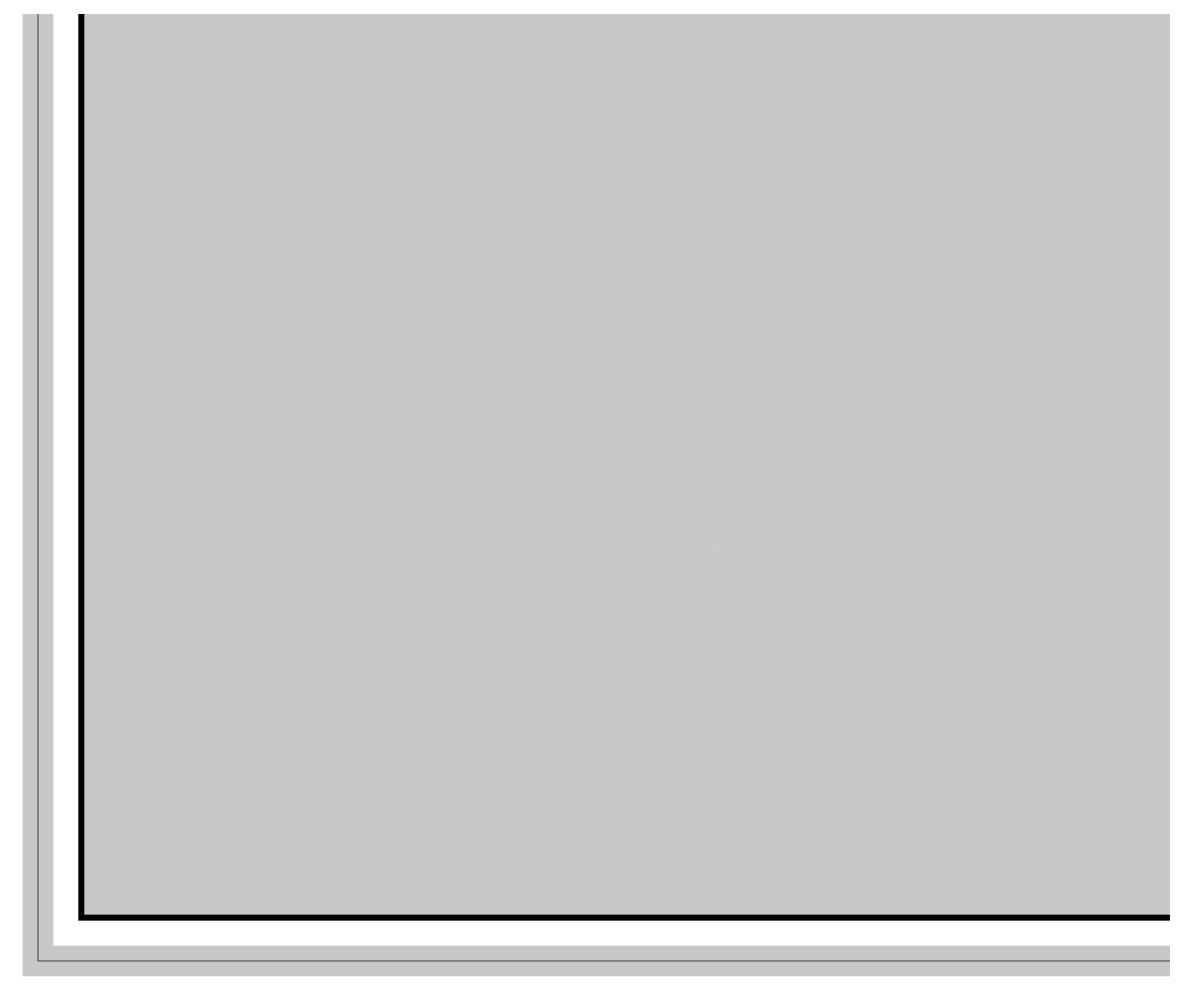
# Model space of a CAD drawing. Header units: millimetres. Extents: x -0.5 to 77.7, y -66.2 to -6.
# Drawn here: x -0.51 to 8.91, y -66.17 to -58.28 of the extents above; entities that cross this region are included whole.
import ezdxf

# ---------------------------------------------------------------- set-up
doc = ezdxf.new("R2010")
doc.units = ezdxf.units.MM
doc.header["$MEASUREMENT"] = 0
for name, color, linetype, true_color in [('Board-Outline-Layer', 7, 'Continuous', 0xff00ff), ('Inner1', 7, 'Continuous', 0x999966), ('Inner2', 7, 'Continuous', 0x008000), ('Top-Silkscreen-Layer', 7, 'Continuous', 0xffcc00)]:
    doc.layers.add(name, color=color, linetype=linetype, true_color=true_color)

msp = doc.modelspace()

# ---------------------------------------------------------------- hatches: boundary and pattern name
at = {"layer": 'Inner1'}
msp.add_hatch(color=256, dxfattribs=at).paths.add_polyline_path([(77.239, -6.4542), (77.239, -65.682), (-0.0229, -65.682), (-0.0229, -6.4542)])
at = {"layer": 'Top-Silkscreen-Layer'}
for points in [[(5.8476, -60.5823), (5.6175, -60.6152), (5.5676, -60.6274), (5.4774, -60.6445), (5.4239, -60.6595), (5.3662, -60.6742), (5.3119, -60.691), (5.2662, -60.7059), (5.2351, -60.7175), (5.199, -60.736), (5.1703, -60.7495), (5.1393, -60.7597), (5.1081, -60.7752), (5.0777, -60.7902), (5.0373, -60.8112), (4.9682, -60.8532), (4.9447, -60.8683), (4.9194, -60.885), (4.8908, -60.9019), (4.8621, -60.9167), (4.8335, -60.9313), (4.8029, -60.9471), (4.6546, -60.954), (4.5929, -60.9172), (4.5774, -60.905), (4.5526, -60.8857), (4.5269, -60.8687), (4.505, -60.8521), (4.4852, -60.8359), (4.473, -60.8282), (4.241, -60.7825), (4.1606, -60.8499), (4.1462, -60.8716), (4.1313, -60.8984), (4.1175, -60.9272), (4.1024, -60.9673), (4.0871, -61.0077), (4.0688, -61.078), (4.0566, -61.1114), (4.0384, -61.1677), (4.0279, -61.2069), (4.0113, -61.2687), (3.9914, -61.3383), (3.9778, -61.3795), (3.9658, -61.4065), (3.9508, -61.4339), (3.9324, -61.4637), (3.9142, -61.4894), (3.9036, -61.5056), (3.8897, -61.5284), (3.8731, -61.5558), (3.8613, -61.5758), (3.8445, -61.6044), (3.8261, -61.6386), (3.8143, -61.6603), (3.7977, -61.6885), (3.7826, -61.7161), (3.7705, -61.7422), (3.7531, -61.7828), (3.7371, -61.8218), (3.7221, -61.8546), (3.7082, -61.8905), (3.6919, -61.9307), (3.6765, -61.9662), (3.6643, -62.0029), (3.6462, -62.0648), (3.6264, -62.1394), (3.6144, -62.1969), (3.6053, -62.2387), (3.587, -62.3402), (3.5692, -62.4396), (3.5718, -62.854), (3.5855, -62.915), (3.6007, -62.9883), (3.6123, -63.0201), (3.6327, -63.0778), (3.647, -63.1121), (3.6945, -63.1851), (3.7199, -63.2132), (3.8321, -63.2154), (3.8216, -62.9757), (3.8215, -62.5325), (3.839, -62.3883), (3.851, -62.3315), (3.8683, -62.2676), (3.882, -62.2113), (3.8985, -62.1483), (3.915, -62.0876), (3.9272, -62.0476), (3.944, -62.0008), (3.958, -61.9608), (3.9731, -61.9249), (3.9897, -61.8944), (4.003, -61.8635), (4.0195, -61.8255), (4.0367, -61.7868), (4.0518, -61.7532), (4.067, -61.7254), (4.0788, -61.7046), (4.0905, -61.6808), (4.1077, -61.6544), (4.1227, -61.6308), (4.1395, -61.6007), (4.1535, -61.578), (4.1651, -61.5599), (4.1867, -61.5269), (4.2033, -61.4995), (4.2168, -61.4811), (4.2342, -61.4605), (4.2444, -61.447), (4.2578, -61.4311), (4.2786, -61.4038), (4.2932, -61.3813), (4.3079, -61.3629), (4.32, -61.3491), (4.3722, -61.2925), (4.4224, -61.2423), (4.4393, -61.2463), (4.4562, -61.253), (4.5178, -61.3343), (4.5555, -61.3637), (4.5876, -61.3804), (4.6587, -61.38), (4.6781, -61.3691), (4.7063, -61.3599), (4.7408, -61.3453), (4.7718, -61.327), (4.7878, -61.3168), (4.8091, -61.3027), (4.8695, -61.258), (4.9557, -61.1905), (4.9905, -61.1652), (5.009, -61.1526), (5.0268, -61.1393), (5.0579, -61.1188), (5.0811, -61.1056), (5.2291, -61.0308), (5.257, -61.0138), (5.2935, -60.9989), (5.3306, -60.9867), (5.3798, -60.9685), (5.4259, -60.954), (5.4803, -60.9403), (5.5414, -60.9249), (5.6127, -60.9103), (5.6871, -60.8932), (5.8627, -60.8743), (6.2704, -60.8743), (6.4631, -60.8929), (6.5219, -60.9066), (6.6283, -60.9237), (6.742, -60.9456), (6.7795, -60.9552), (6.835, -60.9687), (6.8936, -60.9856), (6.9358, -60.9972), (6.9913, -61.0126), (7.0283, -61.029), (7.0718, -61.0436), (7.2908, -61.0642), (7.3458, -60.977), (7.2651, -60.8988), (7.2437, -60.8845), (7.2194, -60.8712), (7.193, -60.8553), (7.1675, -60.84), (7.1412, -60.8264), (7.1143, -60.8132), (7.0739, -60.7949), (7.0368, -60.7801), (7.004, -60.7649), (6.9635, -60.7495), (6.9269, -60.7346), (6.8932, -60.7194), (6.8549, -60.706), (6.7759, -60.684), (6.7384, -60.6726), (6.6827, -60.6592), (6.6292, -60.6455), (6.5291, -60.6277), (6.48, -60.6159), (6.4015, -60.6007), (6.3125, -60.5902), (6.0564, -60.5791)], [(5.9368, -61.2013), (5.8231, -61.218), (5.7734, -61.2299), (5.6766, -61.2477), (5.6303, -61.2614), (5.5865, -61.2731), (5.5372, -61.2912), (5.485, -61.311), (5.4564, -61.3229), (5.4366, -61.3348), (5.4044, -61.3518), (5.3732, -61.3668), (5.3449, -61.383), (5.3191, -61.3979), (5.3042, -61.407), (5.2252, -61.4594), (5.2104, -61.4706), (5.1918, -61.4857), (5.1739, -61.5005), (5.1568, -61.5123), (5.1335, -61.5297), (5.0895, -61.5659), (4.9851, -61.6722), (5.0293, -61.7215), (5.0441, -61.7348), (5.0597, -61.7513), (5.0795, -61.7691), (5.1603, -61.7996), (5.254, -61.8265), (5.2784, -61.8426), (5.3772, -61.9831), (5.3924, -62.0174), (5.3913, -62.434), (5.3776, -62.4771), (5.3673, -62.5227), (5.3896, -62.5995), (5.4028, -62.6082), (5.4291, -62.6242), (5.4603, -62.6431), (5.4786, -62.6547), (5.5022, -62.6693), (5.5307, -62.6869), (5.5551, -62.7032), (5.5839, -62.7233), (5.6067, -62.7358), (5.6235, -62.73), (5.6825, -62.6983), (5.7171, -62.6831), (5.743, -62.6692), (5.7724, -62.656), (5.8096, -62.6429), (5.8736, -62.6225), (5.9256, -62.6073), (6.0969, -62.5889), (6.2095, -62.5158), (6.2197, -62.4606), (6.2328, -62.4107), (6.247, -62.3693), (6.2626, -62.3356), (6.2791, -62.3042), (6.2954, -62.2805), (6.3072, -62.2634), (6.3232, -62.2402), (6.3468, -62.2067), (6.3596, -62.1891), (6.374, -62.1715), (6.3943, -62.1506), (6.4212, -62.1237), (6.4659, -62.0187), (6.446, -61.9854), (6.4292, -61.9592), (6.4152, -61.932), (6.4013, -61.9049), (6.3833, -61.8585), (6.3686, -61.8083), (6.358, -61.7832), (6.358, -61.7113), (6.3581, -61.6393), (6.3687, -61.6143), (6.3832, -61.5691), (6.3966, -61.5372), (6.4146, -61.5084), (6.4338, -61.4801), (6.4616, -61.4487), (6.4929, -61.4198), (6.5089, -61.4057), (6.5273, -61.3922), (6.5485, -61.3781), (6.5703, -61.3615), (6.6051, -61.3141), (6.5705, -61.2593), (6.5307, -61.2474), (6.4287, -61.2313), (6.3501, -61.2155)], [(6.8302, -61.4366), (6.7988, -61.4567), (6.7729, -61.4735), (6.6744, -61.5681), (6.6583, -61.5963), (6.6462, -61.6264), (6.6338, -61.6597), (6.6345, -61.8033), (6.6467, -61.8423), (6.6645, -61.895), (6.6795, -61.9294), (6.6917, -61.9538), (6.7063, -61.9782), (6.7199, -61.9971), (6.7376, -62.0221), (6.7573, -62.0508), (6.7568, -62.1025), (6.7378, -62.1174), (6.7204, -62.1309), (6.6902, -62.1558), (6.6157, -62.2356), (6.5907, -62.2645), (6.5599, -62.3028), (6.5444, -62.3291), (6.5278, -62.3592), (6.5125, -62.3876), (6.4973, -62.426), (6.4826, -62.4639), (6.4629, -62.5409), (6.4969, -62.6328), (6.5331, -62.6413), (6.5869, -62.6545), (6.6302, -62.6682), (6.6711, -62.685), (6.7069, -62.7), (6.7317, -62.7155), (6.7584, -62.7311), (6.7824, -62.7466), (6.8561, -62.7979), (6.8746, -62.8116), (6.8893, -62.8253), (6.9519, -62.8222), (6.9783, -62.7896), (6.9977, -62.7628), (7.0118, -62.75), (7.042, -62.7233), (7.1229, -62.6532), (7.1444, -62.6364), (7.1651, -62.6241), (7.1869, -62.6109), (7.2108, -62.5978), (7.2459, -62.5795), (7.2754, -62.5658), (7.3804, -62.5472), (7.4412, -62.4737), (7.464, -62.4288), (7.4785, -62.4046), (7.4877, -62.3903), (7.5056, -62.3772), (7.5421, -62.3538), (7.5696, -62.337), (7.6723, -62.3257), (7.7931, -62.3436), (7.8551, -62.2813), (7.8399, -62.2467), (7.8227, -62.2068), (7.8095, -62.1803), (7.7947, -62.1471), (7.7776, -62.1109), (7.763, -62.0834), (7.7463, -62.0565), (7.7329, -62.0371), (7.7174, -62.0119), (7.7015, -61.9865), (7.6886, -61.9687), (7.6741, -61.9482), (7.6606, -61.9276), (7.6382, -61.8946), (7.623, -61.8754), (7.6143, -61.8683), (7.5974, -61.8478), (7.5826, -61.8284), (7.5686, -61.8107), (7.4091, -61.6515), (7.3929, -61.6385), (7.374, -61.6261), (7.3526, -61.61), (7.3276, -61.5927), (7.2987, -61.5749), (7.2322, -61.5348), (7.1985, -61.5165), (7.1657, -61.504), (7.1251, -61.4869), (7.0815, -61.4726), (7.0412, -61.4595), (6.9778, -61.4421), (6.9004, -61.4285)], [(4.4616, -61.7986), (4.4344, -61.844), (4.4225, -61.8735), (4.4022, -61.9254), (4.3901, -61.9669), (4.3877, -62.3836), (4.4023, -62.4249), (4.4188, -62.462), (4.4342, -62.4905), (4.4505, -62.522), (4.4645, -62.5442), (4.4796, -62.566), (4.4873, -62.6401), (4.4203, -62.6308), (4.3939, -62.6168), (4.3728, -62.6036), (4.3652, -62.5966), (4.3492, -62.6043), (4.3123, -62.6385), (4.3008, -62.6546), (4.252, -62.7282), (4.236, -62.7562), (4.2238, -62.7814), (4.2109, -62.8085), (4.1922, -62.8515), (4.1764, -62.888), (4.1627, -62.9202), (4.1476, -62.9674), (4.148, -63.4878), (4.16, -63.5257), (4.1769, -63.569), (4.192, -63.6049), (4.2121, -63.6475), (4.2219, -63.6675), (4.2323, -63.6949), (4.2517, -63.7334), (4.2689, -63.7616), (4.2829, -63.7823), (4.2972, -63.8026), (4.3079, -63.8153), (4.4329, -63.9474), (4.4593, -63.9673), (4.4812, -63.9789), (4.5203, -63.9966), (4.5416, -64.0077), (4.6075, -64.0077), (4.6869, -64.0004), (4.722, -63.9825), (4.8083, -63.9082), (4.8253, -63.8876), (4.8403, -63.8712), (4.8519, -63.8527), (4.8706, -63.8196), (4.8839, -63.793), (4.8976, -63.7632), (4.9128, -63.7322), (4.9272, -63.6991), (4.9422, -63.6652), (4.9565, -63.639), (4.9735, -63.5996), (4.9903, -63.5561), (5.0042, -63.5199), (5.019, -63.4828), (5.0338, -63.4496), (5.0503, -63.414), (5.069, -63.3787), (5.0794, -63.3623), (5.0916, -63.3399), (5.1117, -63.3063), (5.1232, -63.2885), (5.1381, -63.2686), (5.2775, -63.2723), (5.3159, -63.2855), (5.3595, -63.3025), (5.383, -63.3163), (5.4012, -63.3254), (5.4008, -63.3621), (5.4, -63.4307), (5.4198, -63.6508), (5.4347, -63.6984), (5.4473, -63.7393), (5.4622, -63.7762), (5.5515, -63.8602), (5.6383, -63.8003), (5.6565, -63.7736), (5.6724, -63.7501), (5.688, -63.7284), (5.7044, -63.7022), (5.7196, -63.6721), (5.733, -63.6464), (5.7468, -63.6197), (5.7622, -63.5911), (5.7773, -63.561), (5.795, -63.5274), (5.8114, -63.5045), (5.8569, -63.5478), (5.9048, -63.5904), (5.9312, -63.6051), (5.9582, -63.6181), (5.9898, -63.6337), (6.0255, -63.6484), (6.0766, -63.6684), (6.1457, -63.6663), (6.2013, -63.6446), (6.2275, -63.6327), (6.2472, -63.6352), (6.2404, -63.6494), (6.2249, -63.6864), (6.2097, -63.7265), (6.1934, -63.7689), (6.1745, -63.8177), (6.1636, -63.8508), (6.1485, -63.8852), (6.1354, -63.912), (6.1181, -63.9632), (6.1222, -64.0946), (6.2589, -64.0865), (6.2948, -64.0732), (6.3308, -64.0578), (6.3599, -64.041), (6.3807, -64.0258), (6.4051, -64.0092), (6.4405, -63.9876), (6.4721, -63.9633), (6.5489, -63.8952), (6.629, -63.8406), (6.7083, -63.874), (6.7281, -63.8905), (6.7377, -63.8963), (6.7364, -63.9387), (6.7259, -63.9987), (6.708, -64.0587), (6.6949, -64.1097), (6.6797, -64.1566), (6.6638, -64.2047), (6.6507, -64.2413), (6.6363, -64.2751), (6.617, -64.3139), (6.6043, -64.3396), (6.587, -64.3673), (6.5697, -64.3952), (6.5618, -64.4083), (6.547, -64.4356), (6.5265, -64.4717), (6.5135, -64.4888), (6.4965, -64.5135), (6.4772, -64.5393), (6.4674, -64.5476), (6.3857, -64.6405), (6.327, -64.6943), (6.3144, -64.7078), (6.2957, -64.7235), (6.2775, -64.7372), (6.2508, -64.755), (6.2215, -64.7738), (6.2135, -64.7788), (6.1436, -64.8516), (6.4068, -64.8876), (6.4927, -64.8657), (6.5411, -64.8511), (6.5765, -64.8396), (6.6125, -64.8245), (6.6496, -64.8095), (6.6854, -64.7941), (6.7151, -64.7802), (6.7397, -64.7657), (6.7639, -64.7486), (6.7879, -64.7323), (6.8114, -64.7175), (6.838, -64.6968), (6.9652, -64.5795), (6.975, -64.5629), (6.9659, -64.5429), (6.948, -64.5148), (6.9287, -64.4864), (6.914, -64.461), (6.8954, -64.4118), (6.8849, -64.3855), (6.8795, -64.2317), (6.8974, -64.1967), (6.9158, -64.1649), (6.931, -64.1348), (6.9464, -64.1031), (6.9605, -64.0713), (6.9768, -64.0357), (6.9909, -63.994), (7.0062, -63.9502), (7.0229, -63.9), (7.0356, -63.8405), (7.0385, -63.5912), (7.0046, -63.4645), (6.9913, -63.4304), (6.9795, -63.3957), (6.9543, -63.347), (6.9146, -63.2744), (6.8978, -63.2528), (6.7472, -63.0845), (6.7141, -63.0573), (6.6859, -63.037), (6.659, -63.018), (6.6005, -62.9805), (6.5685, -62.9625), (6.5261, -62.9458), (6.5025, -62.9339), (6.453, -62.9173), (6.4159, -62.9041), (6.3478, -62.8857), (6.2858, -62.8735), (6.0274, -62.8722), (5.9857, -62.8824), (5.9241, -62.9035), (5.8911, -62.9173), (5.8564, -62.9305), (5.8228, -62.9505), (5.7986, -62.9659), (5.6993, -62.9972), (5.5444, -62.9605), (5.5097, -62.9461), (5.4803, -62.931), (5.4627, -62.9205), (5.4332, -62.905), (5.37, -62.8609), (5.3419, -62.8408), (5.3164, -62.8235), (5.2972, -62.8092), (5.2786, -62.7953), (5.2619, -62.7811), (5.2123, -62.7335), (5.167, -62.691), (5.1209, -62.6778), (5.0633, -62.6555), (5.1117, -62.5837), (5.1268, -62.5582), (5.1403, -62.5281), (5.1559, -62.4916), (5.1709, -62.4398), (5.1864, -62.3853), (5.1864, -62.159), (5.172, -62.1072), (5.1604, -62.0625), (5.1453, -62.0325), (5.0927, -61.989), (5.0272, -62.0346), (4.9746, -62.0971), (4.9679, -62.106), (4.9529, -62.1269), (4.9345, -62.1545), (4.9211, -62.1805), (4.9055, -62.2096), (4.8731, -62.3134), (4.8734, -62.4777), (4.878, -62.5165), (4.8673, -62.5312), (4.8031, -62.5267), (4.7778, -62.406), (4.7657, -62.1976), (4.7491, -62.1301), (4.7322, -62.0789), (4.7187, -62.0484), (4.7027, -62.0177), (4.6869, -61.9893), (4.6709, -61.9608), (4.655, -61.937), (4.5845, -61.844), (4.5718, -61.8314), (4.5005, -61.7796), (4.4829, -61.7773)], [(8.0446, -61.8265), (8.0121, -61.8663), (8.0288, -61.9538), (8.0421, -61.9897), (8.0577, -62.0203), (8.0731, -62.0554), (8.0879, -62.0934), (8.1014, -62.121), (8.1155, -62.1578), (8.1349, -62.2114), (8.1513, -62.2549), (8.1639, -62.2906), (8.1792, -62.3238), (8.189, -62.3368), (8.2104, -62.4146), (8.2261, -62.4623), (8.2395, -62.5108), (8.2544, -62.576), (8.2699, -62.6465), (8.2851, -62.7285), (8.3024, -62.8118), (8.3024, -63.3627), (8.2854, -63.4343), (8.2714, -63.5012), (8.2562, -63.5628), (8.2395, -63.6264), (8.2264, -63.6682), (8.2086, -63.715), (8.1954, -63.7526), (8.1789, -63.7914), (8.1637, -63.8191), (8.1519, -63.8471), (8.1369, -63.8789), (8.1193, -63.9173), (8.0891, -64.0194), (8.2008, -64.0221), (8.2361, -63.9883), (8.3861, -63.8206), (8.4269, -63.7692), (8.4467, -63.7418), (8.4665, -63.7143), (8.5074, -63.6581), (8.5259, -63.6264), (8.5377, -63.6046), (8.5503, -63.5824), (8.5669, -63.5439), (8.5811, -63.5076), (8.5984, -63.448), (8.5764, -63.2548), (8.5663, -63.2263), (8.5561, -63.1999), (8.5425, -63.1764), (8.5227, -63.1346), (8.5026, -63.0325), (8.5242, -62.7115), (8.4894, -62.4785), (8.4771, -62.4372), (8.4602, -62.392), (8.4469, -62.3569), (8.4315, -62.3117), (8.417, -62.2783), (8.3691, -62.1662), (8.3575, -62.1428), (8.3406, -62.1144), (8.3244, -62.0868), (8.3088, -62.0587), (8.2916, -62.0322), (8.2801, -62.0141), (8.2645, -61.9888), (8.2492, -61.9655), (8.2363, -61.9513), (8.0992, -61.8286), (8.0677, -61.8171)], [(7.714, -62.5647), (7.6971, -62.5725), (7.6748, -62.5855), (7.6174, -62.6429), (7.603, -62.6663), (7.5863, -62.7145), (7.5312, -62.7701), (7.4247, -62.7829), (7.3837, -62.7968), (7.3434, -62.8153), (7.32, -62.8268), (7.2925, -62.8407), (7.2714, -62.8543), (7.1471, -62.9607), (7.1187, -63.0654), (7.1628, -63.1409), (7.1798, -63.1695), (7.1918, -63.195), (7.2073, -63.2237), (7.2243, -63.2621), (7.2386, -63.3), (7.2573, -63.3549), (7.2695, -63.3967), (7.2793, -63.434), (7.3106, -63.6087), (7.3676, -63.6502), (7.4001, -63.6644), (7.7197, -63.6639), (7.7571, -63.6495), (7.7941, -63.6355), (7.8211, -63.6209), (7.898, -63.5311), (7.9182, -63.4708), (7.933, -63.4144), (7.9433, -63.3752), (7.9602, -63.2986), (7.9749, -63.2183), (7.9719, -62.9241), (7.9615, -62.8787), (7.9443, -62.8045), (7.931, -62.7681), (7.9184, -62.7303), (7.9046, -62.6992), (7.884, -62.659), (7.869, -62.6326), (7.8563, -62.6175), (7.8386, -62.5988)], [(4.6903, -62.9322), (4.7105, -62.9421), (4.7375, -62.9559), (4.8301, -63.0338), (4.8385, -63.0486), (4.8639, -63.1383), (4.864, -63.3052), (4.8404, -63.4323), (4.8253, -63.4858), (4.8132, -63.516), (4.7998, -63.5495), (4.7847, -63.5845), (4.7675, -63.6148), (4.7544, -63.6414), (4.7394, -63.6674), (4.7219, -63.6953), (4.7111, -63.7113), (4.6348, -63.7953), (4.6215, -63.804), (4.5308, -63.8057), (4.5174, -63.7986), (4.4437, -63.7184), (4.4295, -63.6966), (4.411, -63.6642), (4.3969, -63.6378), (4.3851, -63.6101), (4.3695, -63.5697), (4.3528, -63.5245), (4.3386, -63.4875), (4.3196, -63.4073), (4.3076, -63.3339), (4.3044, -63.2035), (4.3145, -63.1611), (4.3365, -63.0794), (4.3512, -63.0572), (4.4134, -62.9871), (4.4348, -62.9714), (4.4651, -62.9568), (4.5002, -62.9404)], [(4.5657, -63.1528), (4.536, -63.1597), (4.4851, -63.1957), (4.4768, -63.4472), (4.4922, -63.4859), (4.5096, -63.5209), (4.5252, -63.5432), (4.6292, -63.5487), (4.6416, -63.5327), (4.6587, -63.5059), (4.6752, -63.4738), (4.6869, -63.4322), (4.6985, -63.3935), (4.703, -63.2338), (4.6875, -63.2059)], [(7.2936, -63.8446), (7.2793, -63.9033), (7.2695, -63.961), (7.2558, -64.0162), (7.2387, -64.0659), (7.227, -64.0927), (7.2122, -64.1285), (7.1936, -64.1569), (7.1794, -64.1804), (7.1547, -64.2285), (7.1481, -64.236), (7.1358, -64.251), (7.1189, -64.2745), (7.122, -64.3667), (7.1328, -64.3875), (7.2355, -64.4944), (7.2589, -64.5119), (7.3367, -64.5077), (7.3637, -64.4911), (7.386, -64.4759), (7.4044, -64.4621), (7.4209, -64.4506), (7.4369, -64.4373), (7.4767, -64.4028), (7.5154, -64.3653), (7.5985, -64.2704), (7.6126, -64.2538), (7.6302, -64.2334), (7.6402, -64.2201), (7.6845, -64.1499), (7.7022, -64.1231), (7.7186, -64.0916), (7.732, -64.0657), (7.7477, -64.037), (7.7637, -64.0028), (7.7847, -63.9137), (7.7157, -63.8958), (7.5275, -63.8997), (7.4384, -63.8805), (7.4013, -63.868)], [(4.2256, -64.1669), (4.1863, -64.2031), (4.177, -64.2213), (4.1793, -64.2957), (4.1919, -64.3409), (4.2072, -64.3901), (4.2235, -64.4269), (4.2502, -64.4844), (4.2777, -64.5367), (4.2958, -64.5635), (4.314, -64.59), (4.333, -64.6128), (4.345, -64.6269), (4.4204, -64.7018), (4.4347, -64.7138), (4.4602, -64.734), (4.4919, -64.7538), (4.5114, -64.7654), (4.5322, -64.7738), (4.692, -64.8008), (4.7947, -64.8141), (4.814, -64.8252), (4.83, -64.8421), (4.8431, -64.8588), (4.8572, -64.8861), (4.8725, -64.919), (4.8885, -64.9468), (4.9054, -64.9711), (4.9192, -64.9924), (4.9382, -65.0245), (4.9554, -65.0479), (4.9669, -65.0631), (5.0323, -65.1262), (5.0466, -65.1385), (5.0651, -65.1519), (5.0929, -65.1702), (5.1153, -65.1827), (5.1431, -65.1981), (5.1781, -65.215), (5.2092, -65.2301), (5.2445, -65.2475), (5.2734, -65.2593), (5.3121, -65.2739), (5.3577, -65.2904), (5.4182, -65.3073), (5.4481, -65.319), (5.4973, -65.3339), (5.5561, -65.351), (5.6084, -65.3659), (5.6623, -65.3777), (5.8471, -65.4042), (5.8911, -65.4092), (6.2603, -65.4126), (6.3436, -65.4044), (6.4194, -65.3962), (6.4742, -65.3891), (6.5129, -65.3806), (6.5676, -65.3663), (6.6212, -65.3478), (6.6457, -65.3374), (6.7119, -65.3191), (6.7477, -65.3055), (6.7908, -65.2918), (6.8329, -65.2751), (6.8682, -65.2591), (6.8975, -65.2456), (6.9244, -65.2313), (6.9541, -65.2147), (6.9862, -65.1958), (7.0069, -65.1793), (7.0236, -65.1611), (7.0336, -65.1467), (7.0141, -65.0578), (6.8917, -65.0711), (6.8449, -65.0859), (6.789, -65.1015), (6.7334, -65.1168), (6.6769, -65.1298), (6.6005, -65.1449), (6.523, -65.1587), (6.4371, -65.1734), (6.2923, -65.1946), (5.8928, -65.1916), (5.8232, -65.18), (5.7126, -65.1634), (5.648, -65.1487), (5.5612, -65.1275), (5.5081, -65.1117), (5.4837, -65.1032), (5.4404, -65.0848), (5.4134, -65.0716), (5.3867, -65.0534), (5.3569, -65.0345), (5.3371, -65.023), (5.3253, -65.0129), (5.3083, -64.9978), (5.2932, -64.9802), (5.2799, -64.9594), (5.2629, -64.9276), (5.2478, -64.8925), (5.2037, -64.762), (5.1874, -64.7202), (5.1689, -64.6678), (5.1579, -64.6393), (5.1412, -64.6032), (5.127, -64.5713), (5.1131, -64.5479), (5.0441, -64.4807), (5.0143, -64.4635), (4.8892, -64.4661), (4.8493, -64.4826), (4.8078, -64.501), (4.778, -64.5163), (4.7495, -64.5296), (4.7122, -64.5447), (4.6747, -64.5587), (4.5009, -64.4636), (4.4895, -64.4481), (4.4795, -64.4338), (4.4612, -64.4079), (4.4431, -64.38), (4.4298, -64.3601), (4.4142, -64.3356), (4.3976, -64.3056), (4.3831, -64.2803)]]:
    msp.add_hatch(color=256, dxfattribs=at).paths.add_polyline_path(points)

# ---------------------------------------------------------------- linework, layer by layer
at = {"layer": 'Board-Outline-Layer', "const_width": 0.254}
msp.add_lwpolyline([(-0.381, -66.0401), (-0.381, -6.096), (77.5972, -6.096), (77.5972, -66.0401)], close=True, dxfattribs=at)
at = {"layer": 'Inner1'}
for points, const_width in [([(-0.381, -66.0401), (-0.381, -6.096), (77.5972, -6.096), (77.5972, -66.0401)], 0.00508), ([(77.239, -6.4542), (77.239, -65.682), (-0.0229, -65.682), (-0.0229, -6.4542)], 0.0508)]:
    msp.add_lwpolyline(points, close=True, dxfattribs=dict(at, const_width=const_width))
at = {"layer": 'Inner2', "const_width": 0.254}
for points in [[(0.4968, -49.6116), (0.4968, -59.4361)], [(7.9484, -59.6157), (13.335, -54.2291)], [(0.4968, -59.4361), (0.6764, -59.6157)], [(0.6764, -59.6157), (7.9484, -59.6157)]]:
    msp.add_lwpolyline(points, dxfattribs=at)
at = {"layer": 'Top-Silkscreen-Layer', "const_width": 0.254}
for points in [[(5.8476, -60.5823), (5.6175, -60.6152), (5.5676, -60.6274), (5.4774, -60.6445), (5.4239, -60.6595), (5.3662, -60.6742), (5.3119, -60.691), (5.2662, -60.7059), (5.2351, -60.7175), (5.199, -60.736), (5.1703, -60.7495), (5.1393, -60.7597), (5.1081, -60.7752), (5.0777, -60.7902), (5.0373, -60.8112), (4.9682, -60.8532), (4.9447, -60.8683), (4.9194, -60.885), (4.8908, -60.9019), (4.8621, -60.9167), (4.8335, -60.9313), (4.8029, -60.9471), (4.6546, -60.954), (4.5929, -60.9172), (4.5774, -60.905), (4.5526, -60.8857), (4.5269, -60.8687), (4.505, -60.8521), (4.4852, -60.8359), (4.473, -60.8282), (4.241, -60.7825), (4.1606, -60.8499), (4.1462, -60.8716), (4.1313, -60.8984), (4.1175, -60.9272), (4.1024, -60.9673), (4.0871, -61.0077), (4.0688, -61.078), (4.0566, -61.1114), (4.0384, -61.1677), (4.0279, -61.2069), (4.0113, -61.2687), (3.9914, -61.3383), (3.9778, -61.3795), (3.9658, -61.4065), (3.9508, -61.4339), (3.9324, -61.4637), (3.9142, -61.4894), (3.9036, -61.5056), (3.8897, -61.5284), (3.8731, -61.5558), (3.8613, -61.5758), (3.8445, -61.6044), (3.8261, -61.6386), (3.8143, -61.6603), (3.7977, -61.6885), (3.7826, -61.7161), (3.7705, -61.7422), (3.7531, -61.7828), (3.7371, -61.8218), (3.7221, -61.8546), (3.7082, -61.8905), (3.6919, -61.9307), (3.6765, -61.9662), (3.6643, -62.0029), (3.6462, -62.0648), (3.6264, -62.1394), (3.6144, -62.1969), (3.6053, -62.2387), (3.587, -62.3402), (3.5692, -62.4396), (3.5718, -62.854), (3.5855, -62.915), (3.6007, -62.9883), (3.6123, -63.0201), (3.6327, -63.0778), (3.647, -63.1121), (3.6945, -63.1851), (3.7199, -63.2132), (3.8321, -63.2154), (3.8216, -62.9757), (3.8215, -62.5325), (3.839, -62.3883), (3.851, -62.3315), (3.8683, -62.2676), (3.882, -62.2113), (3.8985, -62.1483), (3.915, -62.0876), (3.9272, -62.0476), (3.944, -62.0008), (3.958, -61.9608), (3.9731, -61.9249), (3.9897, -61.8944), (4.003, -61.8635), (4.0195, -61.8255), (4.0367, -61.7868), (4.0518, -61.7532), (4.067, -61.7254), (4.0788, -61.7046), (4.0905, -61.6808), (4.1077, -61.6544), (4.1227, -61.6308), (4.1395, -61.6007), (4.1535, -61.578), (4.1651, -61.5599), (4.1867, -61.5269), (4.2033, -61.4995), (4.2168, -61.4811), (4.2342, -61.4605), (4.2444, -61.447), (4.2578, -61.4311), (4.2786, -61.4038), (4.2932, -61.3813), (4.3079, -61.3629), (4.32, -61.3491), (4.3722, -61.2925), (4.4224, -61.2423), (4.4393, -61.2463), (4.4562, -61.253), (4.5178, -61.3343), (4.5555, -61.3637), (4.5876, -61.3804), (4.6587, -61.38), (4.6781, -61.3691), (4.7063, -61.3599), (4.7408, -61.3453), (4.7718, -61.327), (4.7878, -61.3168), (4.8091, -61.3027), (4.8695, -61.258), (4.9557, -61.1905), (4.9905, -61.1652), (5.009, -61.1526), (5.0268, -61.1393), (5.0579, -61.1188), (5.0811, -61.1056), (5.2291, -61.0308), (5.257, -61.0138), (5.2935, -60.9989), (5.3306, -60.9867), (5.3798, -60.9685), (5.4259, -60.954), (5.4803, -60.9403), (5.5414, -60.9249), (5.6127, -60.9103), (5.6871, -60.8932), (5.8627, -60.8743), (6.2704, -60.8743), (6.4631, -60.8929), (6.5219, -60.9066), (6.6283, -60.9237), (6.742, -60.9456), (6.7795, -60.9552), (6.835, -60.9687), (6.8936, -60.9856), (6.9358, -60.9972), (6.9913, -61.0126), (7.0283, -61.029), (7.0718, -61.0436), (7.2908, -61.0642), (7.3458, -60.977), (7.2651, -60.8988), (7.2437, -60.8845), (7.2194, -60.8712), (7.193, -60.8553), (7.1675, -60.84), (7.1412, -60.8264), (7.1143, -60.8132), (7.0739, -60.7949), (7.0368, -60.7801), (7.004, -60.7649), (6.9635, -60.7495), (6.9269, -60.7346), (6.8932, -60.7194), (6.8549, -60.706), (6.7759, -60.684), (6.7384, -60.6726), (6.6827, -60.6592), (6.6292, -60.6455), (6.5291, -60.6277), (6.48, -60.6159), (6.4015, -60.6007), (6.3125, -60.5902), (6.0564, -60.5791)], [(5.9368, -61.2013), (5.8231, -61.218), (5.7734, -61.2299), (5.6766, -61.2477), (5.6303, -61.2614), (5.5865, -61.2731), (5.5372, -61.2912), (5.485, -61.311), (5.4564, -61.3229), (5.4366, -61.3348), (5.4044, -61.3518), (5.3732, -61.3668), (5.3449, -61.383), (5.3191, -61.3979), (5.3042, -61.407), (5.2252, -61.4594), (5.2104, -61.4706), (5.1918, -61.4857), (5.1739, -61.5005), (5.1568, -61.5123), (5.1335, -61.5297), (5.0895, -61.5659), (4.9851, -61.6722), (5.0293, -61.7215), (5.0441, -61.7348), (5.0597, -61.7513), (5.0795, -61.7691), (5.1603, -61.7996), (5.254, -61.8265), (5.2784, -61.8426), (5.3772, -61.9831), (5.3924, -62.0174), (5.3913, -62.434), (5.3776, -62.4771), (5.3673, -62.5227), (5.3896, -62.5995), (5.4028, -62.6082), (5.4291, -62.6242), (5.4603, -62.6431), (5.4786, -62.6547), (5.5022, -62.6693), (5.5307, -62.6869), (5.5551, -62.7032), (5.5839, -62.7233), (5.6067, -62.7358), (5.6235, -62.73), (5.6825, -62.6983), (5.7171, -62.6831), (5.743, -62.6692), (5.7724, -62.656), (5.8096, -62.6429), (5.8736, -62.6225), (5.9256, -62.6073), (6.0969, -62.5889), (6.2095, -62.5158), (6.2197, -62.4606), (6.2328, -62.4107), (6.247, -62.3693), (6.2626, -62.3356), (6.2791, -62.3042), (6.2954, -62.2805), (6.3072, -62.2634), (6.3232, -62.2402), (6.3468, -62.2067), (6.3596, -62.1891), (6.374, -62.1715), (6.3943, -62.1506), (6.4212, -62.1237), (6.4659, -62.0187), (6.446, -61.9854), (6.4292, -61.9592), (6.4152, -61.932), (6.4013, -61.9049), (6.3833, -61.8585), (6.3686, -61.8083), (6.358, -61.7832), (6.358, -61.7113), (6.3581, -61.6393), (6.3687, -61.6143), (6.3832, -61.5691), (6.3966, -61.5372), (6.4146, -61.5084), (6.4338, -61.4801), (6.4616, -61.4487), (6.4929, -61.4198), (6.5089, -61.4057), (6.5273, -61.3922), (6.5485, -61.3781), (6.5703, -61.3615), (6.6051, -61.3141), (6.5705, -61.2593), (6.5307, -61.2474), (6.4287, -61.2313), (6.3501, -61.2155)], [(6.8302, -61.4366), (6.7988, -61.4567), (6.7729, -61.4735), (6.6744, -61.5681), (6.6583, -61.5963), (6.6462, -61.6264), (6.6338, -61.6597), (6.6345, -61.8033), (6.6467, -61.8423), (6.6645, -61.895), (6.6795, -61.9294), (6.6917, -61.9538), (6.7063, -61.9782), (6.7199, -61.9971), (6.7376, -62.0221), (6.7573, -62.0508), (6.7568, -62.1025), (6.7378, -62.1174), (6.7204, -62.1309), (6.6902, -62.1558), (6.6157, -62.2356), (6.5907, -62.2645), (6.5599, -62.3028), (6.5444, -62.3291), (6.5278, -62.3592), (6.5125, -62.3876), (6.4973, -62.426), (6.4826, -62.4639), (6.4629, -62.5409), (6.4969, -62.6328), (6.5331, -62.6413), (6.5869, -62.6545), (6.6302, -62.6682), (6.6711, -62.685), (6.7069, -62.7), (6.7317, -62.7155), (6.7584, -62.7311), (6.7824, -62.7466), (6.8561, -62.7979), (6.8746, -62.8116), (6.8893, -62.8253), (6.9519, -62.8222), (6.9783, -62.7896), (6.9977, -62.7628), (7.0118, -62.75), (7.042, -62.7233), (7.1229, -62.6532), (7.1444, -62.6364), (7.1651, -62.6241), (7.1869, -62.6109), (7.2108, -62.5978), (7.2459, -62.5795), (7.2754, -62.5658), (7.3804, -62.5472), (7.4412, -62.4737), (7.464, -62.4288), (7.4785, -62.4046), (7.4877, -62.3903), (7.5056, -62.3772), (7.5421, -62.3538), (7.5696, -62.337), (7.6723, -62.3257), (7.7931, -62.3436), (7.8551, -62.2813), (7.8399, -62.2467), (7.8227, -62.2068), (7.8095, -62.1803), (7.7947, -62.1471), (7.7776, -62.1109), (7.763, -62.0834), (7.7463, -62.0565), (7.7329, -62.0371), (7.7174, -62.0119), (7.7015, -61.9865), (7.6886, -61.9687), (7.6741, -61.9482), (7.6606, -61.9276), (7.6382, -61.8946), (7.623, -61.8754), (7.6143, -61.8683), (7.5974, -61.8478), (7.5826, -61.8284), (7.5686, -61.8107), (7.4091, -61.6515), (7.3929, -61.6385), (7.374, -61.6261), (7.3526, -61.61), (7.3276, -61.5927), (7.2987, -61.5749), (7.2322, -61.5348), (7.1985, -61.5165), (7.1657, -61.504), (7.1251, -61.4869), (7.0815, -61.4726), (7.0412, -61.4595), (6.9778, -61.4421), (6.9004, -61.4285)], [(4.4616, -61.7986), (4.4344, -61.844), (4.4225, -61.8735), (4.4022, -61.9254), (4.3901, -61.9669), (4.3877, -62.3836), (4.4023, -62.4249), (4.4188, -62.462), (4.4342, -62.4905), (4.4505, -62.522), (4.4645, -62.5442), (4.4796, -62.566), (4.4873, -62.6401), (4.4203, -62.6308), (4.3939, -62.6168), (4.3728, -62.6036), (4.3652, -62.5966), (4.3492, -62.6043), (4.3123, -62.6385), (4.3008, -62.6546), (4.252, -62.7282), (4.236, -62.7562), (4.2238, -62.7814), (4.2109, -62.8085), (4.1922, -62.8515), (4.1764, -62.888), (4.1627, -62.9202), (4.1476, -62.9674), (4.148, -63.4878), (4.16, -63.5257), (4.1769, -63.569), (4.192, -63.6049), (4.2121, -63.6475), (4.2219, -63.6675), (4.2323, -63.6949), (4.2517, -63.7334), (4.2689, -63.7616), (4.2829, -63.7823), (4.2972, -63.8026), (4.3079, -63.8153), (4.4329, -63.9474), (4.4593, -63.9673), (4.4812, -63.9789), (4.5203, -63.9966), (4.5416, -64.0077), (4.6075, -64.0077), (4.6869, -64.0004), (4.722, -63.9825), (4.8083, -63.9082), (4.8253, -63.8876), (4.8403, -63.8712), (4.8519, -63.8527), (4.8706, -63.8196), (4.8839, -63.793), (4.8976, -63.7632), (4.9128, -63.7322), (4.9272, -63.6991), (4.9422, -63.6652), (4.9565, -63.639), (4.9735, -63.5996), (4.9903, -63.5561), (5.0042, -63.5199), (5.019, -63.4828), (5.0338, -63.4496), (5.0503, -63.414), (5.069, -63.3787), (5.0794, -63.3623), (5.0916, -63.3399), (5.1117, -63.3063), (5.1232, -63.2885), (5.1381, -63.2686), (5.2775, -63.2723), (5.3159, -63.2855), (5.3595, -63.3025), (5.383, -63.3163), (5.4012, -63.3254), (5.4008, -63.3621), (5.4, -63.4307), (5.4198, -63.6508), (5.4347, -63.6984), (5.4473, -63.7393), (5.4622, -63.7762), (5.5515, -63.8602), (5.6383, -63.8003), (5.6565, -63.7736), (5.6724, -63.7501), (5.688, -63.7284), (5.7044, -63.7022), (5.7196, -63.6721), (5.733, -63.6464), (5.7468, -63.6197), (5.7622, -63.5911), (5.7773, -63.561), (5.795, -63.5274), (5.8114, -63.5045), (5.8569, -63.5478), (5.9048, -63.5904), (5.9312, -63.6051), (5.9582, -63.6181), (5.9898, -63.6337), (6.0255, -63.6484), (6.0766, -63.6684), (6.1457, -63.6663), (6.2013, -63.6446), (6.2275, -63.6327), (6.2472, -63.6352), (6.2404, -63.6494), (6.2249, -63.6864), (6.2097, -63.7265), (6.1934, -63.7689), (6.1745, -63.8177), (6.1636, -63.8508), (6.1485, -63.8852), (6.1354, -63.912), (6.1181, -63.9632), (6.1222, -64.0946), (6.2589, -64.0865), (6.2948, -64.0732), (6.3308, -64.0578), (6.3599, -64.041), (6.3807, -64.0258), (6.4051, -64.0092), (6.4405, -63.9876), (6.4721, -63.9633), (6.5489, -63.8952), (6.629, -63.8406), (6.7083, -63.874), (6.7281, -63.8905), (6.7377, -63.8963), (6.7364, -63.9387), (6.7259, -63.9987), (6.708, -64.0587), (6.6949, -64.1097), (6.6797, -64.1566), (6.6638, -64.2047), (6.6507, -64.2413), (6.6363, -64.2751), (6.617, -64.3139), (6.6043, -64.3396), (6.587, -64.3673), (6.5697, -64.3952), (6.5618, -64.4083), (6.547, -64.4356), (6.5265, -64.4717), (6.5135, -64.4888), (6.4965, -64.5135), (6.4772, -64.5393), (6.4674, -64.5476), (6.3857, -64.6405), (6.327, -64.6943), (6.3144, -64.7078), (6.2957, -64.7235), (6.2775, -64.7372), (6.2508, -64.755), (6.2215, -64.7738), (6.2135, -64.7788), (6.1436, -64.8516), (6.4068, -64.8876), (6.4927, -64.8657), (6.5411, -64.8511), (6.5765, -64.8396), (6.6125, -64.8245), (6.6496, -64.8095), (6.6854, -64.7941), (6.7151, -64.7802), (6.7397, -64.7657), (6.7639, -64.7486), (6.7879, -64.7323), (6.8114, -64.7175), (6.838, -64.6968), (6.9652, -64.5795), (6.975, -64.5629), (6.9659, -64.5429), (6.948, -64.5148), (6.9287, -64.4864), (6.914, -64.461), (6.8954, -64.4118), (6.8849, -64.3855), (6.8795, -64.2317), (6.8974, -64.1967), (6.9158, -64.1649), (6.931, -64.1348), (6.9464, -64.1031), (6.9605, -64.0713), (6.9768, -64.0357), (6.9909, -63.994), (7.0062, -63.9502), (7.0229, -63.9), (7.0356, -63.8405), (7.0385, -63.5912), (7.0046, -63.4645), (6.9913, -63.4304), (6.9795, -63.3957), (6.9543, -63.347), (6.9146, -63.2744), (6.8978, -63.2528), (6.7472, -63.0845), (6.7141, -63.0573), (6.6859, -63.037), (6.659, -63.018), (6.6005, -62.9805), (6.5685, -62.9625), (6.5261, -62.9458), (6.5025, -62.9339), (6.453, -62.9173), (6.4159, -62.9041), (6.3478, -62.8857), (6.2858, -62.8735), (6.0274, -62.8722), (5.9857, -62.8824), (5.9241, -62.9035), (5.8911, -62.9173), (5.8564, -62.9305), (5.8228, -62.9505), (5.7986, -62.9659), (5.6993, -62.9972), (5.5444, -62.9605), (5.5097, -62.9461), (5.4803, -62.931), (5.4627, -62.9205), (5.4332, -62.905), (5.37, -62.8609), (5.3419, -62.8408), (5.3164, -62.8235), (5.2972, -62.8092), (5.2786, -62.7953), (5.2619, -62.7811), (5.2123, -62.7335), (5.167, -62.691), (5.1209, -62.6778), (5.0633, -62.6555), (5.1117, -62.5837), (5.1268, -62.5582), (5.1403, -62.5281), (5.1559, -62.4916), (5.1709, -62.4398), (5.1864, -62.3853), (5.1864, -62.159), (5.172, -62.1072), (5.1604, -62.0625), (5.1453, -62.0325), (5.0927, -61.989), (5.0272, -62.0346), (4.9746, -62.0971), (4.9679, -62.106), (4.9529, -62.1269), (4.9345, -62.1545), (4.9211, -62.1805), (4.9055, -62.2096), (4.8731, -62.3134), (4.8734, -62.4777), (4.878, -62.5165), (4.8673, -62.5312), (4.8031, -62.5267), (4.7778, -62.406), (4.7657, -62.1976), (4.7491, -62.1301), (4.7322, -62.0789), (4.7187, -62.0484), (4.7027, -62.0177), (4.6869, -61.9893), (4.6709, -61.9608), (4.655, -61.937), (4.5845, -61.844), (4.5718, -61.8314), (4.5005, -61.7796), (4.4829, -61.7773)], [(8.0446, -61.8265), (8.0121, -61.8663), (8.0288, -61.9538), (8.0421, -61.9897), (8.0577, -62.0203), (8.0731, -62.0554), (8.0879, -62.0934), (8.1014, -62.121), (8.1155, -62.1578), (8.1349, -62.2114), (8.1513, -62.2549), (8.1639, -62.2906), (8.1792, -62.3238), (8.189, -62.3368), (8.2104, -62.4146), (8.2261, -62.4623), (8.2395, -62.5108), (8.2544, -62.576), (8.2699, -62.6465), (8.2851, -62.7285), (8.3024, -62.8118), (8.3024, -63.3627), (8.2854, -63.4343), (8.2714, -63.5012), (8.2562, -63.5628), (8.2395, -63.6264), (8.2264, -63.6682), (8.2086, -63.715), (8.1954, -63.7526), (8.1789, -63.7914), (8.1637, -63.8191), (8.1519, -63.8471), (8.1369, -63.8789), (8.1193, -63.9173), (8.0891, -64.0194), (8.2008, -64.0221), (8.2361, -63.9883), (8.3861, -63.8206), (8.4269, -63.7692), (8.4467, -63.7418), (8.4665, -63.7143), (8.5074, -63.6581), (8.5259, -63.6264), (8.5377, -63.6046), (8.5503, -63.5824), (8.5669, -63.5439), (8.5811, -63.5076), (8.5984, -63.448), (8.5764, -63.2548), (8.5663, -63.2263), (8.5561, -63.1999), (8.5425, -63.1764), (8.5227, -63.1346), (8.5026, -63.0325), (8.5242, -62.7115), (8.4894, -62.4785), (8.4771, -62.4372), (8.4602, -62.392), (8.4469, -62.3569), (8.4315, -62.3117), (8.417, -62.2783), (8.3691, -62.1662), (8.3575, -62.1428), (8.3406, -62.1144), (8.3244, -62.0868), (8.3088, -62.0587), (8.2916, -62.0322), (8.2801, -62.0141), (8.2645, -61.9888), (8.2492, -61.9655), (8.2363, -61.9513), (8.0992, -61.8286), (8.0677, -61.8171)], [(7.714, -62.5647), (7.6971, -62.5725), (7.6748, -62.5855), (7.6174, -62.6429), (7.603, -62.6663), (7.5863, -62.7145), (7.5312, -62.7701), (7.4247, -62.7829), (7.3837, -62.7968), (7.3434, -62.8153), (7.32, -62.8268), (7.2925, -62.8407), (7.2714, -62.8543), (7.1471, -62.9607), (7.1187, -63.0654), (7.1628, -63.1409), (7.1798, -63.1695), (7.1918, -63.195), (7.2073, -63.2237), (7.2243, -63.2621), (7.2386, -63.3), (7.2573, -63.3549), (7.2695, -63.3967), (7.2793, -63.434), (7.3106, -63.6087), (7.3676, -63.6502), (7.4001, -63.6644), (7.7197, -63.6639), (7.7571, -63.6495), (7.7941, -63.6355), (7.8211, -63.6209), (7.898, -63.5311), (7.9182, -63.4708), (7.933, -63.4144), (7.9433, -63.3752), (7.9602, -63.2986), (7.9749, -63.2183), (7.9719, -62.9241), (7.9615, -62.8787), (7.9443, -62.8045), (7.931, -62.7681), (7.9184, -62.7303), (7.9046, -62.6992), (7.884, -62.659), (7.869, -62.6326), (7.8563, -62.6175), (7.8386, -62.5988)], [(4.6903, -62.9322), (4.7105, -62.9421), (4.7375, -62.9559), (4.8301, -63.0338), (4.8385, -63.0486), (4.8639, -63.1383), (4.864, -63.3052), (4.8404, -63.4323), (4.8253, -63.4858), (4.8132, -63.516), (4.7998, -63.5495), (4.7847, -63.5845), (4.7675, -63.6148), (4.7544, -63.6414), (4.7394, -63.6674), (4.7219, -63.6953), (4.7111, -63.7113), (4.6348, -63.7953), (4.6215, -63.804), (4.5308, -63.8057), (4.5174, -63.7986), (4.4437, -63.7184), (4.4295, -63.6966), (4.411, -63.6642), (4.3969, -63.6378), (4.3851, -63.6101), (4.3695, -63.5697), (4.3528, -63.5245), (4.3386, -63.4875), (4.3196, -63.4073), (4.3076, -63.3339), (4.3044, -63.2035), (4.3145, -63.1611), (4.3365, -63.0794), (4.3512, -63.0572), (4.4134, -62.9871), (4.4348, -62.9714), (4.4651, -62.9568), (4.5002, -62.9404)], [(4.5657, -63.1528), (4.536, -63.1597), (4.4851, -63.1957), (4.4768, -63.4472), (4.4922, -63.4859), (4.5096, -63.5209), (4.5252, -63.5432), (4.6292, -63.5487), (4.6416, -63.5327), (4.6587, -63.5059), (4.6752, -63.4738), (4.6869, -63.4322), (4.6985, -63.3935), (4.703, -63.2338), (4.6875, -63.2059)], [(7.2936, -63.8446), (7.2793, -63.9033), (7.2695, -63.961), (7.2558, -64.0162), (7.2387, -64.0659), (7.227, -64.0927), (7.2122, -64.1285), (7.1936, -64.1569), (7.1794, -64.1804), (7.1547, -64.2285), (7.1481, -64.236), (7.1358, -64.251), (7.1189, -64.2745), (7.122, -64.3667), (7.1328, -64.3875), (7.2355, -64.4944), (7.2589, -64.5119), (7.3367, -64.5077), (7.3637, -64.4911), (7.386, -64.4759), (7.4044, -64.4621), (7.4209, -64.4506), (7.4369, -64.4373), (7.4767, -64.4028), (7.5154, -64.3653), (7.5985, -64.2704), (7.6126, -64.2538), (7.6302, -64.2334), (7.6402, -64.2201), (7.6845, -64.1499), (7.7022, -64.1231), (7.7186, -64.0916), (7.732, -64.0657), (7.7477, -64.037), (7.7637, -64.0028), (7.7847, -63.9137), (7.7157, -63.8958), (7.5275, -63.8997), (7.4384, -63.8805), (7.4013, -63.868)], [(4.2256, -64.1669), (4.1863, -64.2031), (4.177, -64.2213), (4.1793, -64.2957), (4.1919, -64.3409), (4.2072, -64.3901), (4.2235, -64.4269), (4.2502, -64.4844), (4.2777, -64.5367), (4.2958, -64.5635), (4.314, -64.59), (4.333, -64.6128), (4.345, -64.6269), (4.4204, -64.7018), (4.4347, -64.7138), (4.4602, -64.734), (4.4919, -64.7538), (4.5114, -64.7654), (4.5322, -64.7738), (4.692, -64.8008), (4.7947, -64.8141), (4.814, -64.8252), (4.83, -64.8421), (4.8431, -64.8588), (4.8572, -64.8861), (4.8725, -64.919), (4.8885, -64.9468), (4.9054, -64.9711), (4.9192, -64.9924), (4.9382, -65.0245), (4.9554, -65.0479), (4.9669, -65.0631), (5.0323, -65.1262), (5.0466, -65.1385), (5.0651, -65.1519), (5.0929, -65.1702), (5.1153, -65.1827), (5.1431, -65.1981), (5.1781, -65.215), (5.2092, -65.2301), (5.2445, -65.2475), (5.2734, -65.2593), (5.3121, -65.2739), (5.3577, -65.2904), (5.4182, -65.3073), (5.4481, -65.319), (5.4973, -65.3339), (5.5561, -65.351), (5.6084, -65.3659), (5.6623, -65.3777), (5.8471, -65.4042), (5.8911, -65.4092), (6.2603, -65.4126), (6.3436, -65.4044), (6.4194, -65.3962), (6.4742, -65.3891), (6.5129, -65.3806), (6.5676, -65.3663), (6.6212, -65.3478), (6.6457, -65.3374), (6.7119, -65.3191), (6.7477, -65.3055), (6.7908, -65.2918), (6.8329, -65.2751), (6.8682, -65.2591), (6.8975, -65.2456), (6.9244, -65.2313), (6.9541, -65.2147), (6.9862, -65.1958), (7.0069, -65.1793), (7.0236, -65.1611), (7.0336, -65.1467), (7.0141, -65.0578), (6.8917, -65.0711), (6.8449, -65.0859), (6.789, -65.1015), (6.7334, -65.1168), (6.6769, -65.1298), (6.6005, -65.1449), (6.523, -65.1587), (6.4371, -65.1734), (6.2923, -65.1946), (5.8928, -65.1916), (5.8232, -65.18), (5.7126, -65.1634), (5.648, -65.1487), (5.5612, -65.1275), (5.5081, -65.1117), (5.4837, -65.1032), (5.4404, -65.0848), (5.4134, -65.0716), (5.3867, -65.0534), (5.3569, -65.0345), (5.3371, -65.023), (5.3253, -65.0129), (5.3083, -64.9978), (5.2932, -64.9802), (5.2799, -64.9594), (5.2629, -64.9276), (5.2478, -64.8925), (5.2037, -64.762), (5.1874, -64.7202), (5.1689, -64.6678), (5.1579, -64.6393), (5.1412, -64.6032), (5.127, -64.5713), (5.1131, -64.5479), (5.0441, -64.4807), (5.0143, -64.4635), (4.8892, -64.4661), (4.8493, -64.4826), (4.8078, -64.501), (4.778, -64.5163), (4.7495, -64.5296), (4.7122, -64.5447), (4.6747, -64.5587), (4.5009, -64.4636), (4.4895, -64.4481), (4.4795, -64.4338), (4.4612, -64.4079), (4.4431, -64.38), (4.4298, -64.3601), (4.4142, -64.3356), (4.3976, -64.3056), (4.3831, -64.2803)]]:
    msp.add_lwpolyline(points, close=True, dxfattribs=at)

doc.saveas('drawing.dxf')
